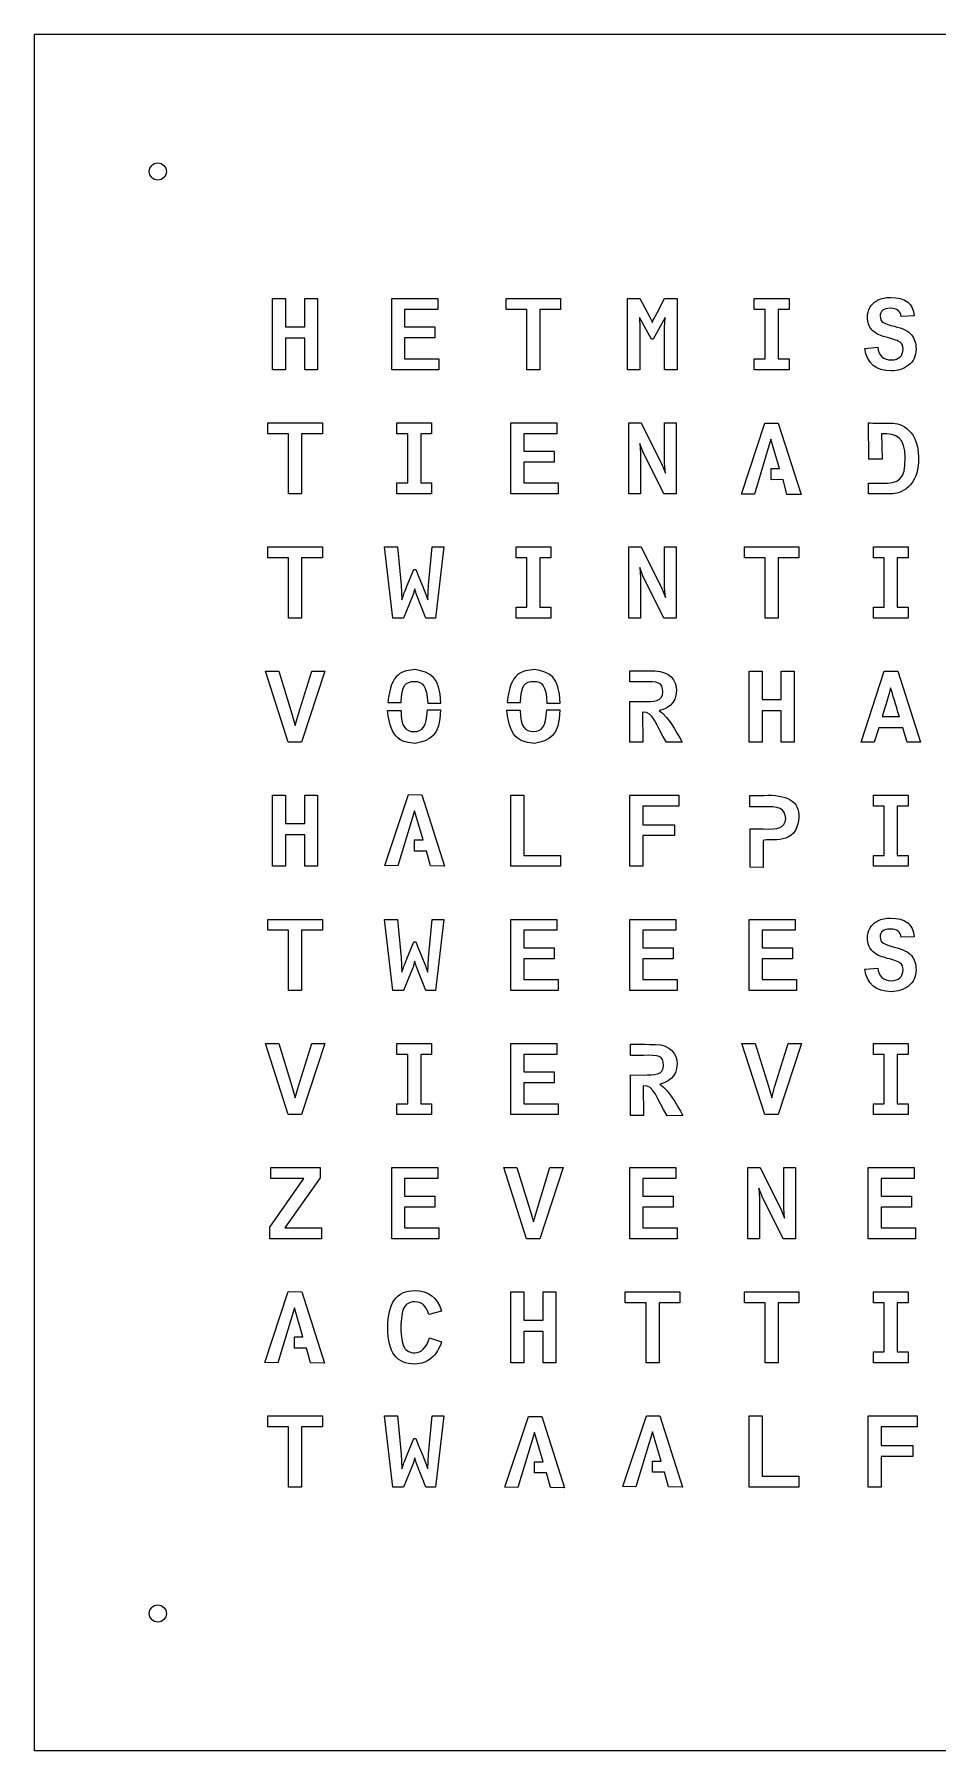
# Model space of a CAD drawing. Extents: x 1 to 500, y 1 to 500.
# Drawn here: x 0.5 to 263.6, y 0.6 to 500.5 of the extents above; entities that cross this region are included whole.
import ezdxf

# ---------------------------------------------------------------- set-up
doc = ezdxf.new("R2010")
doc.units = 0
doc.layers.add('Qlocktwo_blank_laser_v3', color=7, linetype='CONTINUOUS')

msp = doc.modelspace()

# ---------------------------------------------------------------- linework, layer by layer
at = {"layer": 'Qlocktwo_blank_laser_v3', "color": 5}
for points in [[(0.54998, 500.450877), (500.449471, 500.450877), (500.449471, 0.551386), (0.54998, 0.551386)], [(83.051587, 402.766079), (79.29239, 402.766079), (79.29239, 411.93265), (73.686403, 411.93265), (73.686403, 402.766079), (69.927205, 402.766079), (69.927205, 423.475177), (73.686403, 423.475177), (73.686403, 415.212422), (79.29239, 415.212422), (79.29239, 423.475177), (83.051587, 423.475177)], [(118.376258, 402.766079), (104.617935, 402.766079), (104.617935, 423.475177), (118.012191, 423.475177), (118.012191, 420.294888), (108.377132, 420.294888), (108.377132, 415.212422), (117.218442, 415.212422), (117.218442, 412.015552), (108.377132, 412.015552), (108.377132, 405.946721), (118.376258, 405.946721)], [(153.80535, 420.294888), (147.758744, 420.294888), (147.758744, 402.766079), (143.988258, 402.766079), (143.988258, 420.294888), (137.941651, 420.294888), (137.941651, 423.475177), (153.80535, 423.475177)], [(220.3152, 402.766079), (210.189074, 402.766079), (210.189074, 405.946721), (213.369716, 405.946721), (213.369716, 420.294888), (210.189074, 420.294888), (210.189074, 423.475177), (220.3152, 423.475177), (220.3152, 420.294888), (217.140202, 420.294888), (217.140202, 405.946721), (220.3152, 405.946721)], [(84.423892, 384.135193), (78.377285, 384.135193), (78.377285, 366.606384), (74.606799, 366.606384), (74.606799, 384.135193), (68.560193, 384.135193), (68.560193, 387.315482), (84.423892, 387.315482)], [(116.243012, 366.606384), (106.117239, 366.606384), (106.117239, 369.787026), (109.297528, 369.787026), (109.297528, 384.135193), (106.117239, 384.135193), (106.117239, 387.315482), (116.243012, 387.315482), (116.243012, 384.135193), (113.068014, 384.135193), (113.068014, 369.787026), (116.243012, 369.787026)], [(153.066987, 366.606384), (139.308664, 366.606384), (139.308664, 387.315482), (152.70292, 387.315482), (152.70292, 384.135193), (143.067861, 384.135193), (143.067861, 379.052727), (151.909171, 379.052727), (151.909171, 375.855858), (143.067861, 375.855858), (143.067861, 369.787026), (153.066987, 369.787026)], [(187.476552, 366.606384), (183.8881, 366.606384), (177.75859, 378.92608), (176.826905, 381.296392), (177.036455, 378.413495), (177.036455, 366.606384), (173.646616, 366.606384), (173.646616, 387.315482), (177.234716, 387.315482), (183.364225, 374.995786), (184.29591, 372.625827), (184.086361, 375.519661), (184.086361, 387.315482), (187.476552, 387.315482)], [(206.446458, 366.560876), (213.269175, 387.224466), (217.195236, 387.176488), (223.822161, 366.413415), (219.69925, 366.463156), (218.568951, 370.781859), (215.085273, 370.732117), (215.085273, 374.021767), (217.539546, 374.021767), (215.035884, 382.513122), (210.225057, 366.511487)], [(84.423892, 347.975498), (78.377285, 347.975498), (78.377285, 330.446689), (74.606799, 330.446689), (74.606799, 347.975498), (68.560193, 347.975498), (68.560193, 351.155787), (84.423892, 351.155787)], [(150.933741, 330.446689), (140.807968, 330.446689), (140.807968, 333.627331), (143.988258, 333.627331), (143.988258, 347.975498), (140.807968, 347.975498), (140.807968, 351.155787), (150.933741, 351.155787), (150.933741, 347.975498), (147.758744, 347.975498), (147.758744, 333.627331), (150.933741, 333.627331)], [(187.476552, 330.446689), (183.8881, 330.446689), (177.75859, 342.766385), (176.826905, 345.136698), (177.036455, 342.2538), (177.036455, 330.446689), (173.646616, 330.446689), (173.646616, 351.155787), (177.234716, 351.155787), (183.364225, 338.836091), (184.29591, 336.466132), (184.086361, 339.359966), (184.086361, 351.155787), (187.476552, 351.155787)], [(223.186809, 347.975498), (217.140202, 347.975498), (217.140202, 330.446689), (213.369716, 330.446689), (213.369716, 347.975498), (207.32311, 347.975498), (207.32311, 351.155787), (223.186809, 351.155787)], [(255.005929, 330.446689), (244.879803, 330.446689), (244.879803, 333.627331), (248.060445, 333.627331), (248.060445, 347.975498), (244.879803, 347.975498), (244.879803, 351.155787), (255.005929, 351.155787), (255.005929, 347.975498), (251.830932, 347.975498), (251.830932, 333.627331), (255.005929, 333.627331)], [(85.140736, 314.996093), (78.377285, 294.286994), (74.463571, 294.286994), (67.838057, 314.996093), (71.707673, 314.996093), (75.538484, 302.538813), (76.514267, 299.176138), (77.4456, 302.56633), (81.315216, 314.996093)], [(221.814504, 294.286994), (218.054954, 294.286994), (218.054954, 303.453565), (212.44932, 303.453565), (212.44932, 294.286994), (208.68977, 294.286994), (208.68977, 314.996093), (212.44932, 314.996093), (212.44932, 306.733338), (218.054954, 306.733338), (218.054954, 314.996093), (221.814504, 314.996093)], [(258.594029, 294.286994), (254.713477, 294.286994), (253.412786, 298.509388), (246.417913, 298.509388), (245.105934, 294.286994), (241.291703, 294.286994), (248.060445, 314.996093), (251.968515, 314.996093)], [(103.497513, 305.805886)], [(138.241865, 305.822466)], [(103.432602, 303.551637)], [(138.177306, 303.568218)], [(83.051587, 258.1273), (79.29239, 258.1273), (79.29239, 267.29387), (73.686403, 267.29387), (73.686403, 258.1273), (69.927205, 258.1273), (69.927205, 278.836398), (73.686403, 278.836398), (73.686403, 270.573643), (79.29239, 270.573643), (79.29239, 278.836398), (83.051587, 278.836398)], [(102.654022, 258.342141), (109.476739, 279.006084), (113.4028, 278.957753), (120.029726, 258.19468), (115.906815, 258.243011), (114.777927, 262.563124), (111.293191, 262.513735), (111.293191, 265.803033), (113.747464, 265.803033), (111.243449, 274.294387), (106.432622, 258.292752)], [(153.772542, 258.1273), (139.308664, 258.1273), (139.308664, 278.836398), (143.067861, 278.836398), (143.067861, 261.307942), (153.772542, 261.307942)], [(188.253721, 275.656109), (177.75859, 275.656109), (177.75859, 270.248382), (186.952678, 270.248382), (186.952678, 267.068093), (177.75859, 267.068093), (177.75859, 258.1273), (173.999393, 258.1273), (173.999393, 278.836398), (188.253721, 278.836398)], [(255.005929, 258.1273), (244.879803, 258.1273), (244.879803, 261.307942), (248.060445, 261.307942), (248.060445, 275.656109), (244.879803, 275.656109), (244.879803, 278.836398), (255.005929, 278.836398), (255.005929, 275.656109), (251.830932, 275.656109), (251.830932, 261.307942), (255.005929, 261.307942)], [(84.423892, 239.496414), (78.377285, 239.496414), (78.377285, 221.967605), (74.606799, 221.967605), (74.606799, 239.496414), (68.560193, 239.496414), (68.560193, 242.676703), (84.423892, 242.676703)], [(153.066987, 221.967605), (139.308664, 221.967605), (139.308664, 242.676703), (152.70292, 242.676703), (152.70292, 239.496414), (143.067861, 239.496414), (143.067861, 234.413948), (151.909171, 234.413948), (151.909171, 231.217078), (143.067861, 231.217078), (143.067861, 225.148247), (153.066987, 225.148247)], [(187.757716, 221.967605), (173.999393, 221.967605), (173.999393, 242.676703), (187.39365, 242.676703), (187.39365, 239.496414), (177.75859, 239.496414), (177.75859, 234.413948), (186.5999, 234.413948), (186.5999, 231.217078), (177.75859, 231.217078), (177.75859, 225.148247), (187.757716, 225.148247)], [(222.448093, 221.967605), (208.68977, 221.967605), (208.68977, 242.676703), (222.084379, 242.676703), (222.084379, 239.496414), (212.44932, 239.496414), (212.44932, 234.413948), (221.29063, 234.413948), (221.29063, 231.217078), (212.44932, 231.217078), (212.44932, 225.148247), (222.448093, 225.148247)], [(85.140736, 206.517008), (78.377285, 185.80791), (74.463571, 185.80791), (67.838057, 206.517008), (71.707673, 206.517008), (75.538484, 194.059729), (76.514267, 190.697053), (77.4456, 194.087245), (81.315216, 206.517008)], [(116.243012, 185.80791), (106.117239, 185.80791), (106.117239, 188.988552), (109.297528, 188.988552), (109.297528, 203.336719), (106.117239, 203.336719), (106.117239, 206.517008), (116.243012, 206.517008), (116.243012, 203.336719), (113.068014, 203.336719), (113.068014, 188.988552), (116.243012, 188.988552)], [(153.066987, 185.80791), (139.308664, 185.80791), (139.308664, 206.517008), (152.70292, 206.517008), (152.70292, 203.336719), (143.067861, 203.336719), (143.067861, 198.254253), (151.909171, 198.254253), (151.909171, 195.057383), (143.067861, 195.057383), (143.067861, 188.988552), (153.066987, 188.988552)], [(223.903653, 206.517008), (217.140202, 185.80791), (213.226489, 185.80791), (206.600974, 206.517008), (210.470238, 206.517008), (214.301402, 194.059729), (215.276831, 190.697053), (216.208517, 194.087245), (220.078133, 206.517008)], [(255.005929, 185.80791), (244.879803, 185.80791), (244.879803, 188.988552), (248.060445, 188.988552), (248.060445, 203.336719), (244.879803, 203.336719), (244.879803, 206.517008), (255.005929, 206.517008), (255.005929, 203.336719), (251.830932, 203.336719), (251.830932, 188.988552), (255.005929, 188.988552)], [(84.181533, 149.648215), (69.111231, 149.648215), (69.111231, 153.065924), (79.038743, 167.177024), (69.464009, 167.177024), (69.464009, 170.357313), (83.746206, 170.357313), (83.746206, 167.402802), (73.504369, 152.828857), (84.181533, 152.828857)], [(118.376258, 149.648215), (104.617935, 149.648215), (104.617935, 170.357313), (118.012191, 170.357313), (118.012191, 167.177024), (108.377132, 167.177024), (108.377132, 162.094558), (117.218442, 162.094558), (117.218442, 158.897689), (108.377132, 158.897689), (108.377132, 152.828857), (118.376258, 152.828857)], [(154.522194, 170.357313), (147.758744, 149.648215), (143.84503, 149.648215), (137.219516, 170.357313), (141.089132, 170.357313), (144.919943, 157.900034), (145.895373, 154.537359), (146.827058, 157.92755), (150.696675, 170.357313)], [(187.757716, 149.648215), (173.999393, 149.648215), (173.999393, 170.357313), (187.39365, 170.357313), (187.39365, 167.177024), (177.75859, 167.177024), (177.75859, 162.094558), (186.5999, 162.094558), (186.5999, 158.897689), (177.75859, 158.897689), (177.75859, 152.828857), (187.757716, 152.828857)], [(222.167282, 149.648215), (218.578829, 149.648215), (212.44932, 161.967911), (211.517634, 164.338223), (211.727184, 161.455326), (211.727184, 149.648215), (208.336992, 149.648215), (208.336992, 170.357313), (211.925445, 170.357313), (218.054954, 158.037617), (218.98664, 155.667658), (218.77709, 158.561492), (218.77709, 170.357313), (222.167282, 170.357313)], [(257.138822, 149.648215), (243.380499, 149.648215), (243.380499, 170.357313), (256.775108, 170.357313), (256.775108, 167.177024), (247.140049, 167.177024), (247.140049, 162.094558), (255.981359, 162.094558), (255.981359, 158.897689), (247.140049, 158.897689), (247.140049, 152.828857), (257.138822, 152.828857)], [(67.686363, 113.58377), (74.50908, 134.24736), (78.436552, 134.19903), (85.062066, 113.436309), (80.939155, 113.485698), (79.810267, 117.8044), (76.325178, 117.756423), (76.325178, 121.044309), (78.779451, 121.044309), (76.275789, 129.535664), (71.466374, 113.534028)], [(152.433046, 113.48852), (148.673849, 113.48852), (148.673849, 122.655091), (143.067861, 122.655091), (143.067861, 113.48852), (139.308664, 113.48852), (139.308664, 134.197618), (143.067861, 134.197618), (143.067861, 125.934864), (148.673849, 125.934864), (148.673849, 134.197618), (152.433046, 134.197618)], [(188.496079, 131.017329), (182.449473, 131.017329), (182.449473, 113.48852), (178.678987, 113.48852), (178.678987, 131.017329), (172.63238, 131.017329), (172.63238, 134.197618), (188.496079, 134.197618)], [(223.186809, 131.017329), (217.140202, 131.017329), (217.140202, 113.48852), (213.369716, 113.48852), (213.369716, 131.017329), (207.32311, 131.017329), (207.32311, 134.197618), (223.186809, 134.197618)], [(255.005929, 113.48852), (244.879803, 113.48852), (244.879803, 116.669162), (248.060445, 116.669162), (248.060445, 131.017329), (244.879803, 131.017329), (244.879803, 134.197618), (255.005929, 134.197618), (255.005929, 131.017329), (251.830932, 131.017329), (251.830932, 116.669162), (255.005929, 116.669162)], [(84.423892, 94.857634), (78.377285, 94.857634), (78.377285, 77.328825), (74.606799, 77.328825), (74.606799, 94.857634), (68.560193, 94.857634), (68.560193, 98.037924), (84.423892, 98.037924)], [(137.581818, 77.261445), (144.404535, 97.926446), (148.330596, 97.876704), (154.957522, 77.113984), (150.834258, 77.163373), (149.705723, 81.482075), (146.220634, 81.434097), (146.220634, 84.721984), (148.674907, 84.721984), (146.171245, 93.213338), (141.361829, 77.213114)], [(171.940584, 77.458295), (178.762948, 98.121885), (182.689009, 98.073907), (189.316287, 77.310834), (185.193024, 77.359164), (184.064488, 81.679278), (180.579399, 81.629536), (180.579399, 84.919186), (183.033673, 84.919186), (180.529658, 93.410541), (175.720242, 77.408906)], [(223.153648, 77.328825), (208.68977, 77.328825), (208.68977, 98.037924), (212.44932, 98.037924), (212.44932, 80.509467), (223.153648, 80.509467)], [(257.63518, 94.857634), (247.140049, 94.857634), (247.140049, 89.449908), (256.334136, 89.449908), (256.334136, 86.269619), (247.140049, 86.269619), (247.140049, 77.328825), (243.380499, 77.328825), (243.380499, 98.037924), (257.63518, 98.037924)]]:
    msp.add_lwpolyline(points, close=True, dxfattribs=at)
for points in [[(187.785233, 402.766079), (184.086361, 402.766079), (184.086361, 415.085775), (184.202072, 418.007126), (180.795652, 411.651839), (180.217097, 411.651839), (176.799388, 418.007126), (176.909808, 415.085775), (176.909808, 402.766079), (173.321355, 402.766079), (173.321355, 423.475177), (176.909808, 423.475177), (179.764836, 418.090028)], [(181.782371, 419.137072), (184.086361, 423.475177), (187.785233, 423.475177), (187.785233, 402.766079)], [(180.497908, 416.507821), (180.679941, 416.987599)], [(256.747592, 418.414937), (252.944297, 418.249837)], [(242.366264, 408.923105), (246.125814, 409.303399)], [(247.193671, 384.094976), (247.473424, 376.667599), (243.522668, 376.678535), (243.448232, 387.253393)], [(249.880777, 366.618731), (243.424596, 366.580279), (243.412249, 369.760568), (247.230713, 369.726348)], [(110.637025, 336.818909), (108.051871, 330.446689), (104.959423, 330.446689), (102.528786, 351.155787), (106.287983, 351.155787), (107.329735, 339.993907), (107.528349, 335.771513), (108.007774, 337.09972)], [(119.831465, 351.155787), (117.400475, 330.446689), (114.594835, 330.446689), (111.822357, 337.281754)], [(115.113066, 335.771513), (115.311327, 339.993907), (116.358723, 351.155787), (119.831465, 351.155787)], [(109.027654, 339.685227), (111.033899, 344.585306), (111.612807, 344.585306)], [(111.331643, 338.979672), (111.105513, 338.086439)], [(177.693679, 311.844731), (173.959177, 311.832031), (173.935893, 315.07194)], [(103.497513, 305.805886), (107.384769, 305.805886)], [(115.08943, 305.666891), (118.907893, 305.666891)], [(138.241865, 305.822466), (142.129473, 305.822466)], [(149.834134, 305.684883), (153.652598, 305.684883)], [(177.666163, 302.997424), (177.714493, 294.309219), (173.935893, 294.309219), (173.935893, 306.139613), (177.763882, 306.114566)], [(103.432602, 303.551637), (107.32021, 303.551637)], [(115.024871, 303.689221), (118.843335, 303.689221)], [(138.177306, 303.568218), (142.064562, 303.568218)], [(149.770634, 303.707212), (153.587686, 303.707212)], [(247.448729, 301.77258), (252.437003, 301.77258)], [(189.200223, 294.309219), (184.63493, 294.260889)], [(208.860867, 278.787009), (212.95485, 278.787009)], [(212.67792, 275.456084), (208.860867, 275.456084), (208.860867, 278.787009)], [(212.746711, 265.667919), (212.746711, 257.824264), (208.998803, 257.893055), (208.998803, 268.999902), (212.817267, 268.999902)], [(110.637025, 228.339825), (108.051871, 221.967605), (104.959423, 221.967605), (102.528786, 242.676703), (106.287983, 242.676703), (107.329735, 231.514822), (107.528349, 227.292428), (108.007774, 228.620636)], [(119.831465, 242.676703), (117.400475, 221.967605), (114.594835, 221.967605), (111.822357, 228.802669)], [(115.113066, 227.292428), (115.311327, 231.514822), (116.358723, 242.676703), (119.831465, 242.676703)], [(109.027654, 231.206142), (111.033899, 236.106222), (111.612807, 236.106222)], [(256.747592, 237.616462), (252.944297, 237.451362)], [(111.331643, 230.500587), (111.105513, 229.607354)], [(242.366264, 228.124631), (246.125814, 228.504925)], [(177.890882, 203.074605), (174.156379, 203.063669), (174.131685, 206.302167)], [(177.861954, 194.227651), (177.911343, 185.540505), (174.131685, 185.540505), (174.131685, 197.369487), (177.959674, 197.344793)], [(189.396015, 185.540505), (184.832132, 185.491116)], [(119.081813, 128.586339), (115.399521, 127.627137)], [(115.636587, 120.747976), (119.114621, 119.645546)], [(110.637025, 83.701046), (108.051871, 77.328825), (104.959423, 77.328825), (102.528786, 98.037924), (106.287983, 98.037924), (107.329735, 86.876043), (107.528349, 82.653649), (108.007774, 83.981856)], [(119.831465, 98.037924), (117.400475, 77.328825), (114.594835, 77.328825), (111.822357, 84.16389)], [(115.113066, 82.653649), (115.311327, 86.876043), (116.358723, 98.037924), (119.831465, 98.037924)], [(109.027654, 86.567363), (111.033899, 91.467442), (111.612807, 91.467442)], [(111.331643, 85.861808), (111.105513, 84.968575)]]:
    msp.add_lwpolyline(points, dxfattribs=at)
for points in [[(34.000344, 460.500235), (34.000344, 461.881006), (35.119354, 463.001428), (36.500125, 463.001428)], [(36.500125, 458.000454), (35.119354, 458.000454), (34.000344, 459.119464), (34.000344, 460.500235)], [(36.500125, 463.001428), (37.880896, 463.001428), (38.999907, 461.881006), (38.999907, 460.500235)], [(38.999907, 460.500235), (38.999907, 459.119464), (37.880896, 458.000454), (36.500125, 458.000454)], [(243.143785, 418.034642), (243.143785, 419.082039), (243.402724, 420.057821), (243.920954, 420.961637)], [(243.920954, 420.961637), (244.438832, 421.865806), (245.201184, 422.568539), (246.208364, 423.073011)], [(246.208364, 423.073011), (247.214485, 423.575719), (248.437917, 423.827955), (249.879366, 423.827955)], [(249.824333, 420.647665), (247.835726, 420.647665), (246.842305, 419.875788), (246.842305, 418.332387)], [(252.944297, 418.249837), (252.803539, 419.848272), (251.764609, 420.647665), (249.824333, 420.647665)], [(249.879366, 423.827955), (254.241107, 423.827955), (256.529928, 422.022792), (256.747592, 418.414937)], [(179.764836, 418.090028), (180.065403, 417.534404), (180.310583, 417.006649), (180.497908, 416.507821)], [(180.679941, 416.987599), (180.757199, 417.166457), (181.123735, 417.883301), (181.782371, 419.137072)], [(244.427895, 414.38022), (243.570999, 415.375053), (243.143785, 416.593193), (243.143785, 418.034642)], [(246.842305, 418.332387), (246.842305, 417.512532), (247.161921, 416.904696), (247.801507, 416.507821)], [(247.801507, 416.507821), (248.443562, 416.113769), (249.494839, 415.747233), (250.954279, 415.405392)], [(250.954279, 415.405392), (253.43748, 414.813078), (255.115996, 413.983345), (255.987003, 412.914077)], [(248.964614, 412.114683), (246.795385, 412.632913), (245.283734, 413.387857), (244.427895, 414.38022)], [(252.67407, 410.74767), (252.111742, 411.180528), (250.874552, 411.636669), (248.964614, 412.114683)], [(253.522852, 408.785522), (253.522852, 409.658999), (253.239219, 410.313754), (252.67407, 410.74767)], [(255.987003, 412.914077), (256.858011, 411.844455), (257.293339, 410.467918), (257.293339, 408.785522)], [(250.122077, 402.413301), (245.591003, 402.413301), (243.005849, 404.58253), (242.366264, 408.923105)], [(246.125814, 409.303399), (246.44543, 406.836779), (247.786337, 405.60488), (250.149594, 405.60488)], [(250.149594, 405.60488), (251.203693, 405.60488), (252.029192, 405.891335), (252.624681, 406.464598)], [(252.624681, 406.464598), (253.222639, 407.040684), (253.522852, 407.815383), (253.522852, 408.785522)], [(257.293339, 408.785522), (257.293339, 406.730593), (256.561678, 405.154383), (255.099415, 404.055834)], [(255.099415, 404.055834), (253.636094, 402.960459), (251.976981, 402.413301), (250.122077, 402.413301)], [(243.448232, 387.253393), (243.448232, 387.253393), (246.927677, 387.221996), (249.704389, 387.243868)], [(249.704389, 387.243868), (251.843279, 387.260449), (257.786521, 386.331586), (258.020766, 377.22287)], [(254.137744, 377.084934), (254.097527, 383.021474), (251.84469, 384.180349), (247.193671, 384.094976)], [(247.230713, 369.726348), (252.337873, 369.679429), (254.18043, 370.635809), (254.137744, 377.084934)], [(258.020766, 377.22287), (258.244074, 368.472224), (252.650786, 366.635312), (249.880777, 366.618731)], [(111.612807, 344.585306), (113.692078, 339.547291), (114.859419, 336.60936), (115.113066, 335.771513)], [(108.007774, 337.09972), (108.197921, 337.61795), (108.538351, 338.479433), (109.027654, 339.685227)], [(111.105513, 338.086439), (111.057535, 337.891), (110.901608, 337.469078), (110.637025, 336.818909)], [(111.822357, 337.281754), (111.681599, 337.623595), (111.518968, 338.188392), (111.331643, 338.979672)], [(111.480516, 315.455056), (107.896296, 314.978101), (104.331127, 314.851454), (103.497513, 305.805886)], [(118.907893, 305.666891), (118.739971, 313.441755), (115.799218, 314.612976), (111.480516, 315.455056)], [(146.224867, 315.471637), (142.640648, 314.994681), (139.075478, 314.869445), (138.241865, 305.822466)], [(153.652598, 305.684883), (153.484323, 313.458335), (150.543569, 314.629557), (146.224867, 315.471637)], [(173.935893, 315.07194), (173.935893, 315.07194), (176.781397, 315.07194), (181.199582, 315.023609)], [(181.199582, 315.023609), (185.617415, 314.97422), (187.549577, 312.274414), (187.531586, 309.377758)], [(107.384769, 305.805886), (107.347727, 310.733835), (108.78212, 311.986548), (111.202174, 311.983725)], [(111.202174, 311.983725), (113.674439, 311.982314), (114.827669, 310.729601), (115.08943, 305.666891)], [(142.129473, 305.822466), (142.092079, 310.750415), (143.526825, 312.003128), (145.946526, 312.001717)], [(145.946526, 312.001717), (148.420201, 311.998895), (149.57202, 310.746182), (149.834134, 305.684883)], [(183.555783, 308.912092), (183.497928, 311.786876), (182.177834, 311.959031), (177.693679, 311.844731)], [(249.906883, 310.106949), (249.369603, 308.063309), (248.551159, 305.285186), (247.448729, 301.77258)], [(252.437003, 301.77258), (251.334574, 305.303178), (250.491435, 308.081301), (249.906883, 310.106949)], [(177.763882, 306.114566), (180.806588, 306.139613), (183.61258, 306.037661), (183.555783, 308.912092)], [(187.531586, 309.377758), (187.506891, 305.402308), (184.611646, 303.880779), (182.450884, 303.463443)], [(111.415605, 293.902467), (107.831385, 294.379422), (104.266568, 294.504658), (103.432602, 303.551637)], [(107.32021, 303.551637), (107.282816, 298.623688), (108.717562, 297.370975), (111.138674, 297.373798)], [(111.138674, 297.373798), (113.610939, 297.375209), (114.762758, 298.627922), (115.024871, 303.689221)], [(118.843335, 303.689221), (118.67506, 295.915768), (115.734307, 294.744547), (111.415605, 293.902467)], [(146.159956, 293.919047), (142.575736, 294.396003), (139.01092, 294.52265), (138.177306, 303.568218)], [(142.064562, 303.568218), (142.02752, 298.640269), (143.461914, 297.387556), (145.883026, 297.390378)], [(145.883026, 297.390378), (148.35529, 297.3932), (149.507462, 298.644502), (149.770634, 303.707212)], [(153.587686, 303.707212), (153.419764, 295.93376), (150.479011, 294.761127), (146.159956, 293.919047)], [(184.63493, 294.260889), (181.514965, 299.074185), (180.929355, 303.292346), (177.666163, 302.997424)], [(182.450884, 303.463443), (185.102007, 302.139116), (189.200223, 294.309219), (189.200223, 294.309219)], [(219.342239, 272.053897), (219.245578, 274.94632), (217.254502, 275.705497), (212.67792, 275.456084)], [(212.95485, 278.787009), (219.468887, 279.111917), (223.513481, 277.20198), (223.159292, 272.261683)], [(223.159292, 272.261683), (222.598376, 263.90262), (214.732496, 266.359716), (212.746711, 265.667919)], [(212.817267, 268.999902), (217.292955, 268.892658), (219.055431, 269.18758), (219.342239, 272.053897)], [(243.143785, 237.236168), (243.143785, 238.283565), (243.402724, 239.259347), (243.920954, 240.163163)], [(243.920954, 240.163163), (244.438832, 241.067332), (245.201184, 241.770065), (246.208364, 242.274537)], [(246.208364, 242.274537), (247.214485, 242.777245), (248.437917, 243.02948), (249.879366, 243.02948)], [(249.879366, 243.02948), (254.241107, 243.02948), (256.529928, 241.224318), (256.747592, 237.616462)], [(111.612807, 236.106222), (113.692078, 231.068206), (114.859419, 228.130275), (115.113066, 227.292428)], [(244.427895, 233.581746), (243.570999, 234.576579), (243.143785, 235.794719), (243.143785, 237.236168)], [(249.824333, 239.849191), (247.835726, 239.849191), (246.842305, 239.077314), (246.842305, 237.533912)], [(246.842305, 237.533912), (246.842305, 236.714057), (247.161921, 236.106222), (247.801507, 235.709347)], [(247.801507, 235.709347), (248.443562, 235.315295), (249.494839, 234.948759), (250.954279, 234.606917)], [(252.944297, 237.451362), (252.803539, 239.049797), (251.764609, 239.849191), (249.824333, 239.849191)], [(108.007774, 228.620636), (108.197921, 229.138866), (108.538351, 230.000349), (109.027654, 231.206142)], [(111.822357, 228.802669), (111.681599, 229.14451), (111.518968, 229.709307), (111.331643, 230.500587)], [(248.964614, 231.316209), (246.795385, 231.834439), (245.283734, 232.589383), (244.427895, 233.581746)], [(252.67407, 229.949196), (252.111742, 230.382054), (250.874552, 230.838195), (248.964614, 231.316209)], [(250.954279, 234.606917), (253.43748, 234.014604), (255.115996, 233.184871), (255.987003, 232.115603)], [(255.987003, 232.115603), (256.858011, 231.045981), (257.293339, 229.669443), (257.293339, 227.987047)], [(111.105513, 229.607354), (111.057535, 229.411916), (110.901608, 228.989994), (110.637025, 228.339825)], [(250.122077, 221.614827), (245.591003, 221.614827), (243.005849, 223.784056), (242.366264, 228.124631)], [(246.125814, 228.504925), (246.44543, 226.038304), (247.786337, 224.806405), (250.149594, 224.806405)], [(250.149594, 224.806405), (251.203693, 224.806405), (252.029192, 225.092861), (252.624681, 225.666124)], [(252.624681, 225.666124), (253.222639, 226.24221), (253.522852, 227.016909), (253.522852, 227.987047)], [(253.522852, 227.987047), (253.522852, 228.860525), (253.239219, 229.51528), (252.67407, 229.949196)], [(257.293339, 227.987047), (257.293339, 225.932118), (256.561678, 224.355908), (255.099415, 223.257359)], [(255.099415, 223.257359), (253.636094, 222.161985), (251.976981, 221.614827), (250.122077, 221.614827)], [(174.131685, 206.302167), (174.131685, 206.302167), (176.978599, 206.302167), (181.396432, 206.253836)], [(181.396432, 206.253836), (185.813207, 206.204094), (187.745016, 203.504641), (187.727377, 200.609396)], [(183.751575, 200.142318), (183.69513, 203.01675), (182.373626, 203.189258), (177.890882, 203.074605)], [(177.959674, 197.344793), (181.003791, 197.369487), (183.80943, 197.268946), (183.751575, 200.142318)], [(187.727377, 200.609396), (187.70233, 196.633946), (184.807085, 195.111006), (182.647734, 194.694728)], [(184.832132, 185.491116), (181.712168, 190.304412), (181.126557, 194.522573), (177.861954, 194.227651)], [(182.647734, 194.694728), (185.297799, 193.369343), (189.396015, 185.540505), (189.396015, 185.540505)], [(103.460119, 123.757521), (103.460119, 130.952418), (106.073142, 134.550396), (111.298482, 134.550396)], [(111.331643, 131.287204), (109.823872, 131.287204), (108.775418, 130.686424), (108.184163, 129.484864)], [(111.298482, 134.550396), (115.36636, 134.550396), (117.95998, 132.561789), (119.081813, 128.586339)], [(115.399521, 127.627137), (114.68303, 130.066241), (113.326953, 131.287204), (111.331643, 131.287204)], [(108.184163, 129.484864), (107.59573, 128.283303), (107.302219, 126.382891), (107.302219, 123.78539)], [(105.395104, 115.726541), (104.105349, 117.435395), (103.460119, 120.111212), (103.460119, 123.757521)], [(107.302219, 123.78539), (107.302219, 121.10922), (107.605255, 119.216921), (108.211679, 118.107789)], [(111.35916, 116.443032), (113.214064, 116.443032), (114.640344, 117.877425), (115.636587, 120.747976)], [(111.386677, 113.163259), (108.681579, 113.163259), (106.684858, 114.017686), (105.395104, 115.726541)], [(108.211679, 118.107789), (108.820926, 116.996893), (109.870792, 116.443032), (111.35916, 116.443032)], [(119.114621, 119.645546), (118.511371, 117.679164), (117.534178, 116.106835), (116.182334, 114.927147)], [(116.182334, 114.927147), (114.82908, 113.750281), (113.230645, 113.163259), (111.386677, 113.163259)], [(111.612807, 91.467442), (113.692078, 86.429427), (114.859419, 83.491496), (115.113066, 82.653649)], [(108.007774, 83.981856), (108.197921, 84.500087), (108.538351, 85.361569), (109.027654, 86.567363)], [(111.822357, 84.16389), (111.681599, 84.505731), (111.518968, 85.070528), (111.331643, 85.861808)], [(111.105513, 84.968575), (111.057535, 84.773136), (110.901608, 84.351214), (110.637025, 83.701046)], [(34.000344, 40.50097), (34.000344, 41.881741), (35.119354, 43.000399), (36.500125, 43.000399)], [(36.500125, 38.001188), (35.119354, 38.001188), (34.000344, 39.119846), (34.000344, 40.50097)], [(36.500125, 43.000399), (37.880896, 43.000399), (38.999907, 41.881741), (38.999907, 40.50097)], [(38.999907, 40.50097), (38.999907, 39.119846), (37.880896, 38.001188), (36.500125, 38.001188)]]:
    msp.add_open_spline(points, degree=3, dxfattribs=at)

doc.saveas('drawing.dxf')
